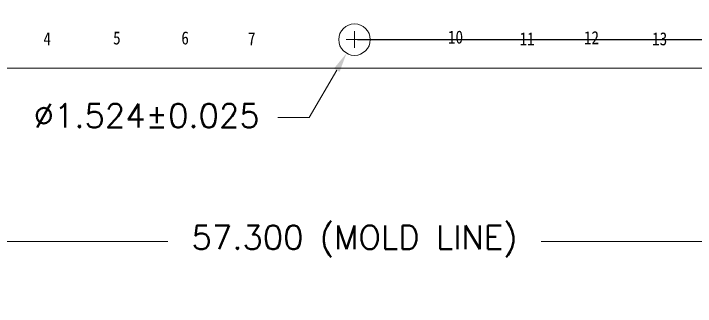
# Model space of a CAD drawing. Extents: x 1532 to 1650, y 120 to 288.
# Drawn here: x 1572.51 to 1605.51, y 191.77 to 205.94 of the extents above; entities that cross this region are included whole.
import ezdxf

# ---------------------------------------------------------------- set-up
doc = ezdxf.new("R2010")
doc.units = 0
doc.header["$MEASUREMENT"] = 0
doc.linetypes.add('CENTER', pattern=[2, 1.25, -0.25, 0.25, -0.25])
doc.layers.add('1D', color=4, linetype='Continuous')
doc.layers.add('标注', color=4, linetype='Continuous')
doc.styles.add('SIMPLEX', font='SIMPLEX')
doc.styles.add('宋体', font='')
doc.styles.get('宋体').set_extended_font_data('SimSun')
doc.dimstyles.new('2-0', dxfattribs={"dimtxt": 0.08, "dimasz": 0.12, "dimexe": 0.05, "dimexo": 0.025, "dimgap": 0.025, "dimtad": 0, "dimdec": 3, "dimzin": 1, "dimdsep": 46, "dimtxsty": 'SIMPLEX', "dimcen": 0.05, "dimadec": 0, "dimazin": 0, "dimtfac": 1, "dimtdec": 3, "dimtmove": 0, "dimatfit": 3, "dimfxl": 1, "dimarcsym": 0})

# ---------------------------------------------------------------- blocks, each defined once
blk = doc.blocks.new('*D22')
at = {"layer": 'Defpoints', "color": 0, "transparency": 16777216}
for p in [(1074.872, -518.035), (1107.722, -552.052), (1108.534, -556.869)]:
    blk.add_point(p, dxfattribs=at)
at = {"layer": '标注', "color": 0, "lineweight": -2, "transparency": 16777216}
for p, q in [((1107.722, -552.552), (1107.722, -554.869)), ((1107.722, -554.869), (1108.534, -555.869)), ((1108.534, -555.869), (1108.534, -556.869))]:
    blk.add_line(p, q, dxfattribs=at)
at = {"layer": '标注', "color": 0, "lineweight": 0, "transparency": 16777216, "insert": (1108.534, -561.083), "char_height": 1.5, "attachment_point": 5, "rotation": 90, "style": 'SIMPLEX'}
blk.add_mtext('32.850', dxfattribs=at)
blk = doc.blocks.new('*D23')
at = {"layer": 'Defpoints', "color": 0, "transparency": 16777216}
for p in [(1074.872, -518.035), (1105.822, -552.052), (1106.907, -556.982)]:
    blk.add_point(p, dxfattribs=at)
at = {"layer": '标注', "color": 0, "lineweight": -2, "transparency": 16777216}
for p, q in [((1105.822, -552.552), (1105.822, -554.982)), ((1105.822, -554.982), (1106.907, -555.982)), ((1106.907, -555.982), (1106.907, -556.982))]:
    blk.add_line(p, q, dxfattribs=at)
at = {"layer": '标注', "color": 0, "lineweight": 0, "transparency": 16777216, "insert": (1106.907, -561.197), "char_height": 1.5, "attachment_point": 5, "rotation": 90, "style": 'SIMPLEX'}
blk.add_mtext('30.950', dxfattribs=at)
blk = doc.blocks.new('*D24')
at = {"layer": 'Defpoints', "color": 0, "transparency": 16777216}
for p in [(1074.872, -518.035), (1105.422, -552.052), (1104.913, -557.008)]:
    blk.add_point(p, dxfattribs=at)
at = {"layer": '标注', "color": 0, "lineweight": -2, "transparency": 16777216}
for p, q in [((1105.422, -552.552), (1105.422, -555.008)), ((1105.422, -555.008), (1104.913, -556.008)), ((1104.913, -556.008), (1104.913, -557.008))]:
    blk.add_line(p, q, dxfattribs=at)
at = {"layer": '标注', "color": 0, "lineweight": 0, "transparency": 16777216, "insert": (1104.913, -561.222), "char_height": 1.5, "attachment_point": 5, "rotation": 90, "style": 'SIMPLEX'}
blk.add_mtext('30.550', dxfattribs=at)
blk = doc.blocks.new('*D33')
at = {"layer": 'Defpoints', "color": 0, "transparency": 16777216}
for p in [(1074.872, -518.035), (1074.872, -551.65), (1124.196, -551.659)]:
    blk.add_point(p, dxfattribs=at)
at = {"layer": '标注', "color": 0, "lineweight": -2, "transparency": 16777216}
for p, q in [((1075.022, -551.65), (1122.196, -551.65)), ((1122.196, -551.65), (1123.196, -551.659)), ((1123.196, -551.659), (1124.196, -551.659))]:
    blk.add_line(p, q, dxfattribs=at)
at = {"layer": '标注', "color": 0, "lineweight": 0, "transparency": 16777216, "insert": (1127.918, -551.659), "char_height": 1.5, "attachment_point": 5, "style": 'SIMPLEX'}
blk.add_mtext('33.615', dxfattribs=at)

msp = doc.modelspace()

# ---------------------------------------------------------------- linework, layer by layer
at = {"lineweight": 0}
msp.add_line((1623.9367, 203.2959), (1555.158, 203.2959), dxfattribs=at)
msp.add_circle((1589.008, 204.6809), 0.762, dxfattribs=at)
at = {"layer": '1D', "linetype": 'CENTER', "lineweight": 0}
for p, q in [((1589.008, 205.0828), (1589.008, 204.2789)), ((1588.6061, 204.6809), (1589.4099, 204.6809))]:
    msp.add_line(p, q, dxfattribs=at)
at = {"layer": '标注', "lineweight": 0}
for p, q in [((1586.8171, 200.9146), (1588.1472, 203.201)), ((1586.8171, 200.9146), (1585.291, 200.9146)), ((1561.508, 194.9139), (1579.9735, 194.9139)), ((1616.508, 194.9139), (1598.0425, 194.9139))]:
    msp.add_line(p, q, dxfattribs=at)
msp.add_solid([(1588.0103, 203.2807), (1588.284, 203.1214), (1588.6248, 204.0222)], dxfattribs=at)

# ---------------------------------------------------------------- texts
at = {"layer": '1D', "lineweight": 0, "style": '宋体', "width": 0.85}
for s, height, p in [('4', 0.6319, (1573.9494, 204.4033, 0.1641)), ('5', 0.6319, (1577.3231, 204.4462, 0.1641)), ('6', 0.6319, (1580.6256, 204.4471, 0.1641)), ('7', 0.6319, (1583.8521, 204.4072, 0.1641)), ('10', 0.63189, (1593.5327, 204.4885, 0.1641)), ('11', 0.63189, (1596.9986, 204.4033, 0.1641)), ('12', 0.63189, (1600.114, 204.4589, 0.1641)), ('13', 0.63189, (1603.4135, 204.4033, 0.1641))]:
    msp.add_text(s, height=height, dxfattribs=at).set_placement(p)
at = {"layer": '标注', "lineweight": 0, "char_height": 1.15, "attachment_point": 5, "style": 'SIMPLEX'}
for s, insert in [('%%C1.524±0.025', (1578.9477, 200.999)), ('57.300 (MOLD LINE)', (1589.008, 194.9139))]:
    msp.add_mtext(s, dxfattribs=dict(at, insert=insert))

# ---------------------------------------------------------------- dimensions: what is measured, and where the dimension line sits
at = {"layer": '标注', "lineweight": 0}
for feature_location, offset, dtype, override, picture, middle in [((1621.858, 204.2789), (0.8127, -4.8169), 1, {"dimtxt": 1.5, "dimasz": 0.5, "dimexo": 0.5, "dimgap": 0.5}, '*D22', (1622.6707, 195.2478)), ((1619.958, 204.2789), (1.0857, -4.93), 1, {"dimtxt": 1.5, "dimasz": 0.5, "dimexo": 0.5, "dimgap": 0.5}, '*D23', (1621.0437, 195.1346)), ((1619.558, 204.2789), (-0.509, -4.9556), 1, {"dimtxt": 1.5, "dimasz": 0.5, "dimexo": 0.5, "dimgap": 0.5}, '*D24', (1619.049, 195.1091)), ((1589.008, 204.6809), (49.3247, -0.0087), 0, {"dimtxt": 1.5, "dimasz": 0.5, "dimexo": 0.15, "dimgap": 0.15}, '*D33', (1642.0541, 204.6721))]:
    dim = msp.add_ordinate_dim(feature_location=feature_location, offset=offset, dtype=dtype, origin=(1589.008, 238.2959), dimstyle='2-0', override=override, dxfattribs=at)
    dim.commit()
    dim.dimension.update_dxf_attribs({"geometry": picture, "text_midpoint": middle, "insert": (514.1363, 756.3311)})

doc.saveas('drawing.dxf')
